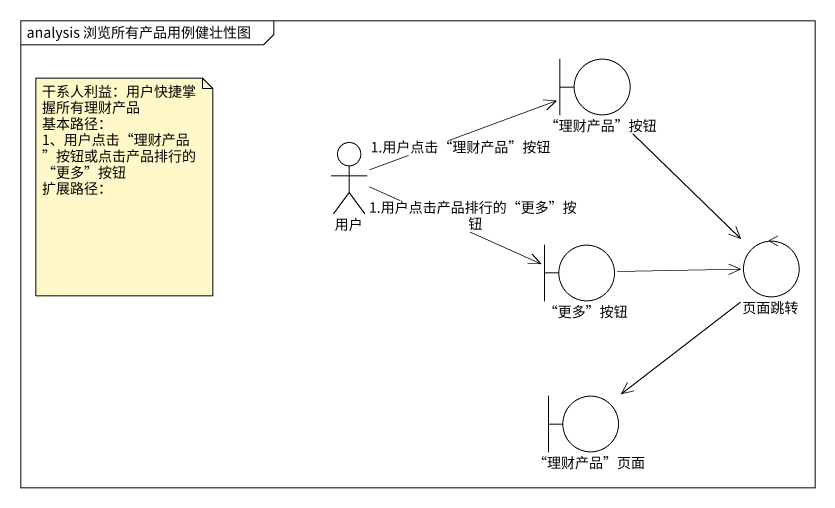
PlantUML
@startuml
mainframe analysis 浏览所有产品用例健壮性图
boundary "“理财产品”按钮" as 理财产品_按钮
actor 用户
boundary "“更多”按钮" as 更多_按钮
control 页面跳转
boundary "“理财产品”页面" as 理财产品_页面
理财产品_按钮 --> 页面跳转
用户 -right-> 理财产品_按钮 : 1.用户点击“理财产品”按钮
用户 -right-> 更多_按钮 : 1.用户点击产品排行的“更多”按钮
更多_按钮 -right-> 页面跳转
页面跳转 --> 理财产品_页面
note as N1
  干系人利益：用户快捷掌握所有理财产品
  基本路径：
  1、用户点击“理财产品”按钮或点击产品排行的“更多”按钮
  扩展路径：
end note
@enduml
